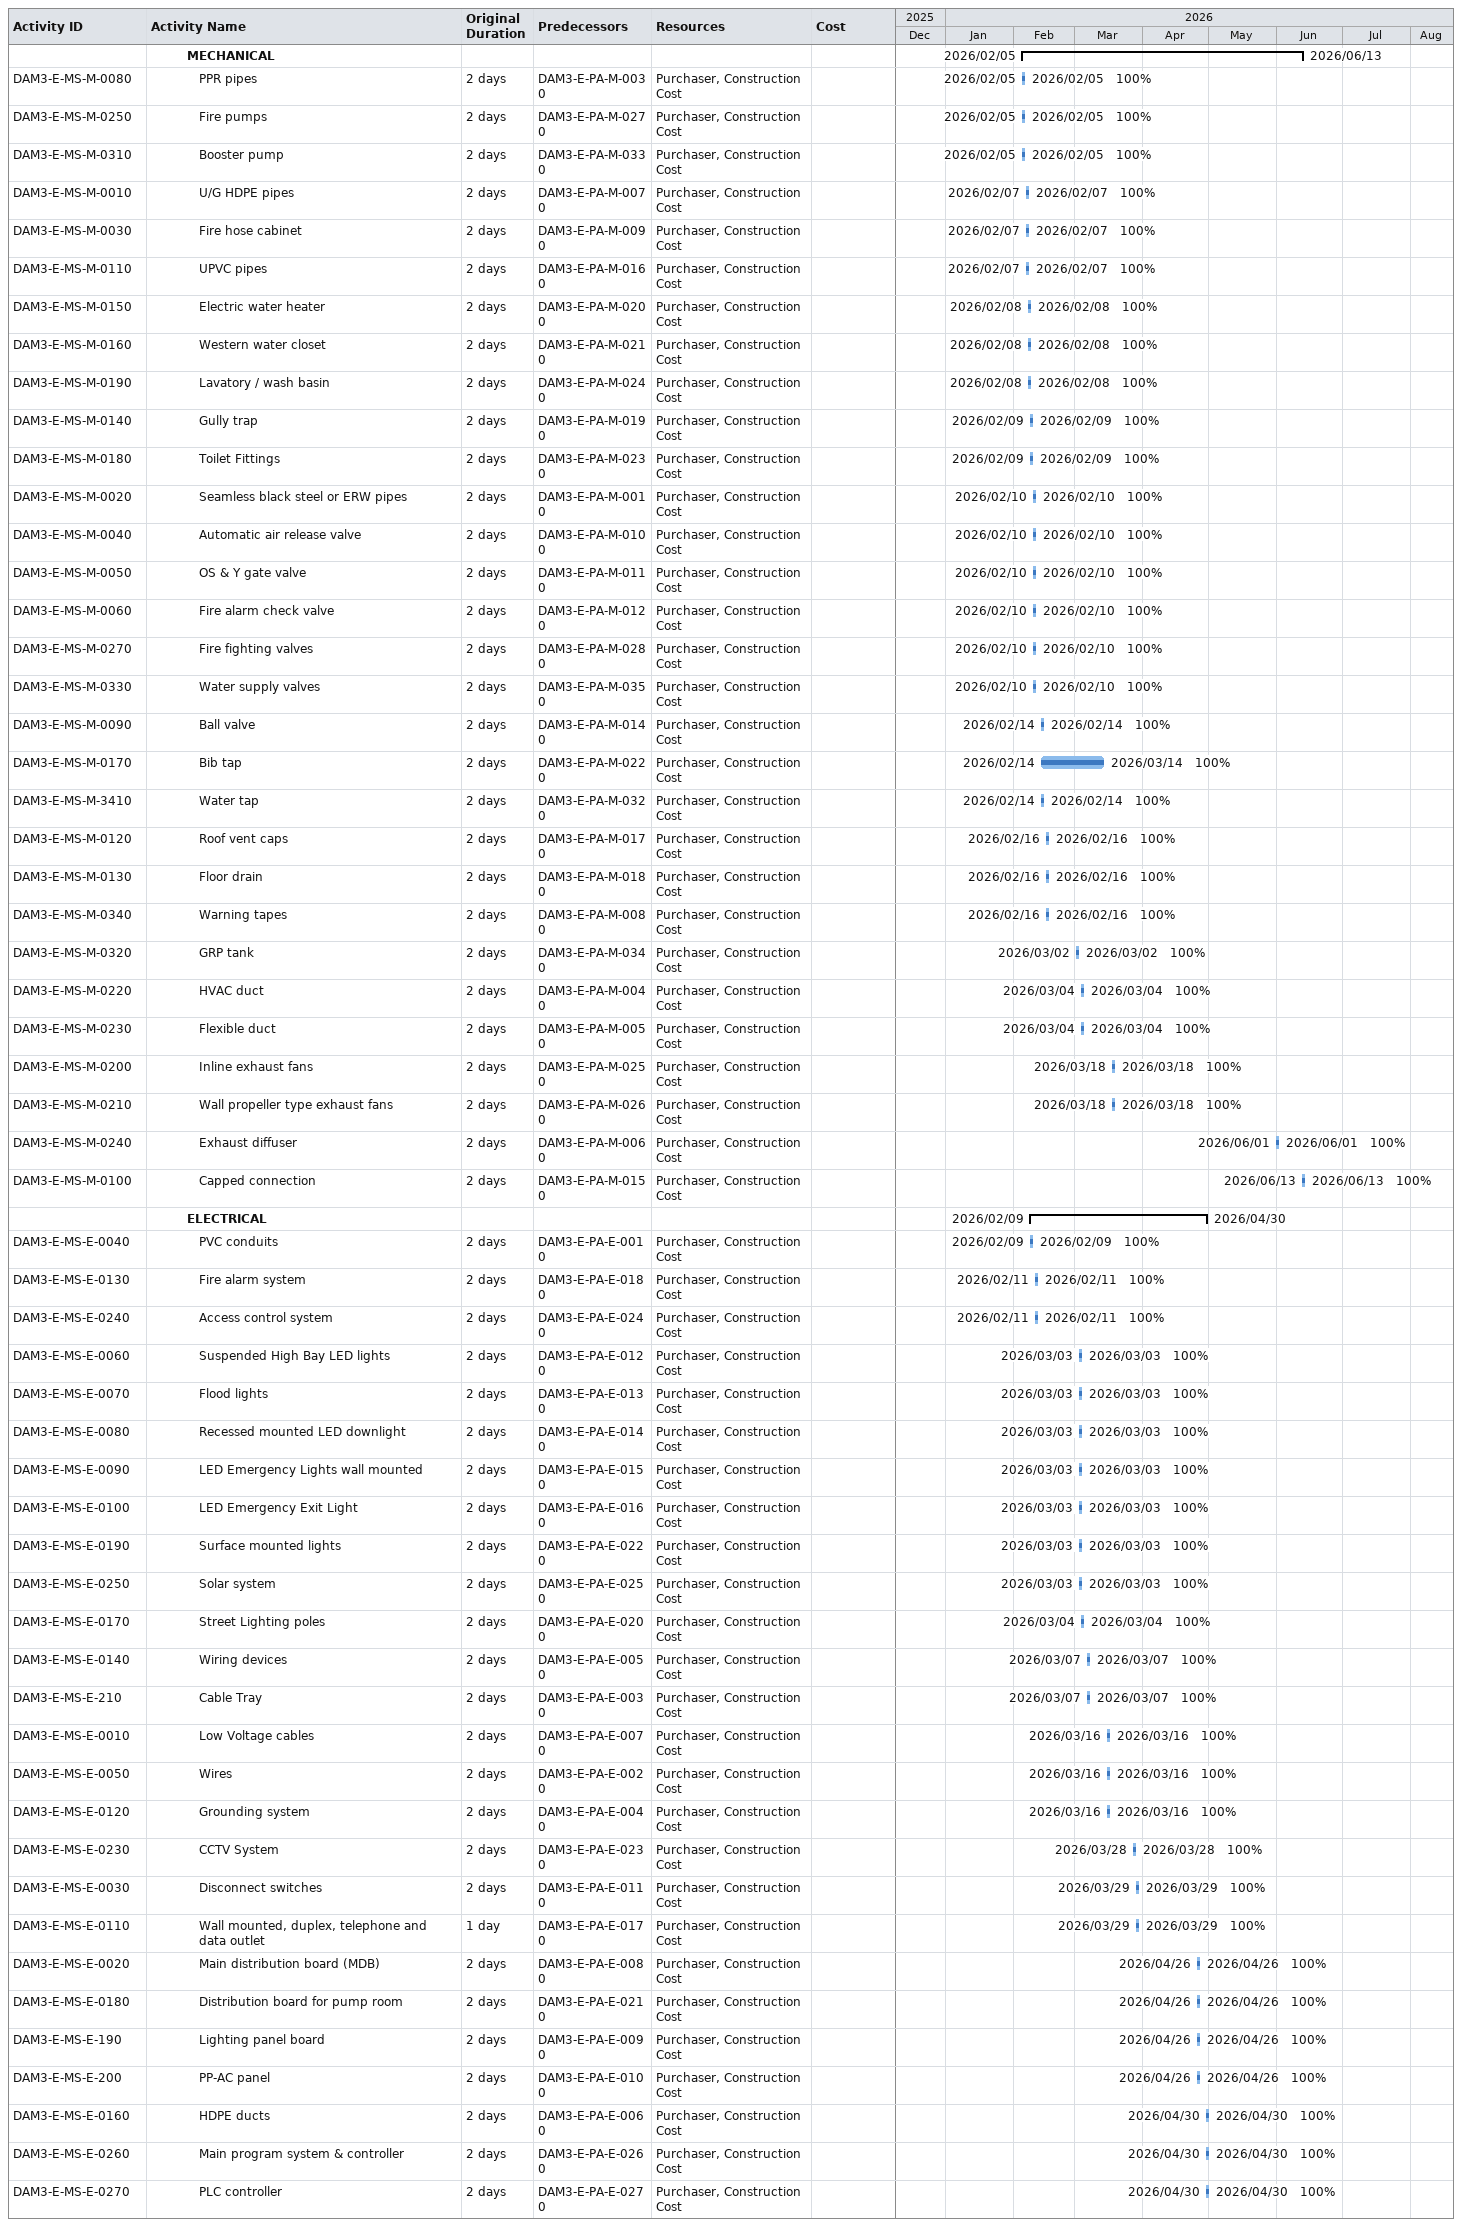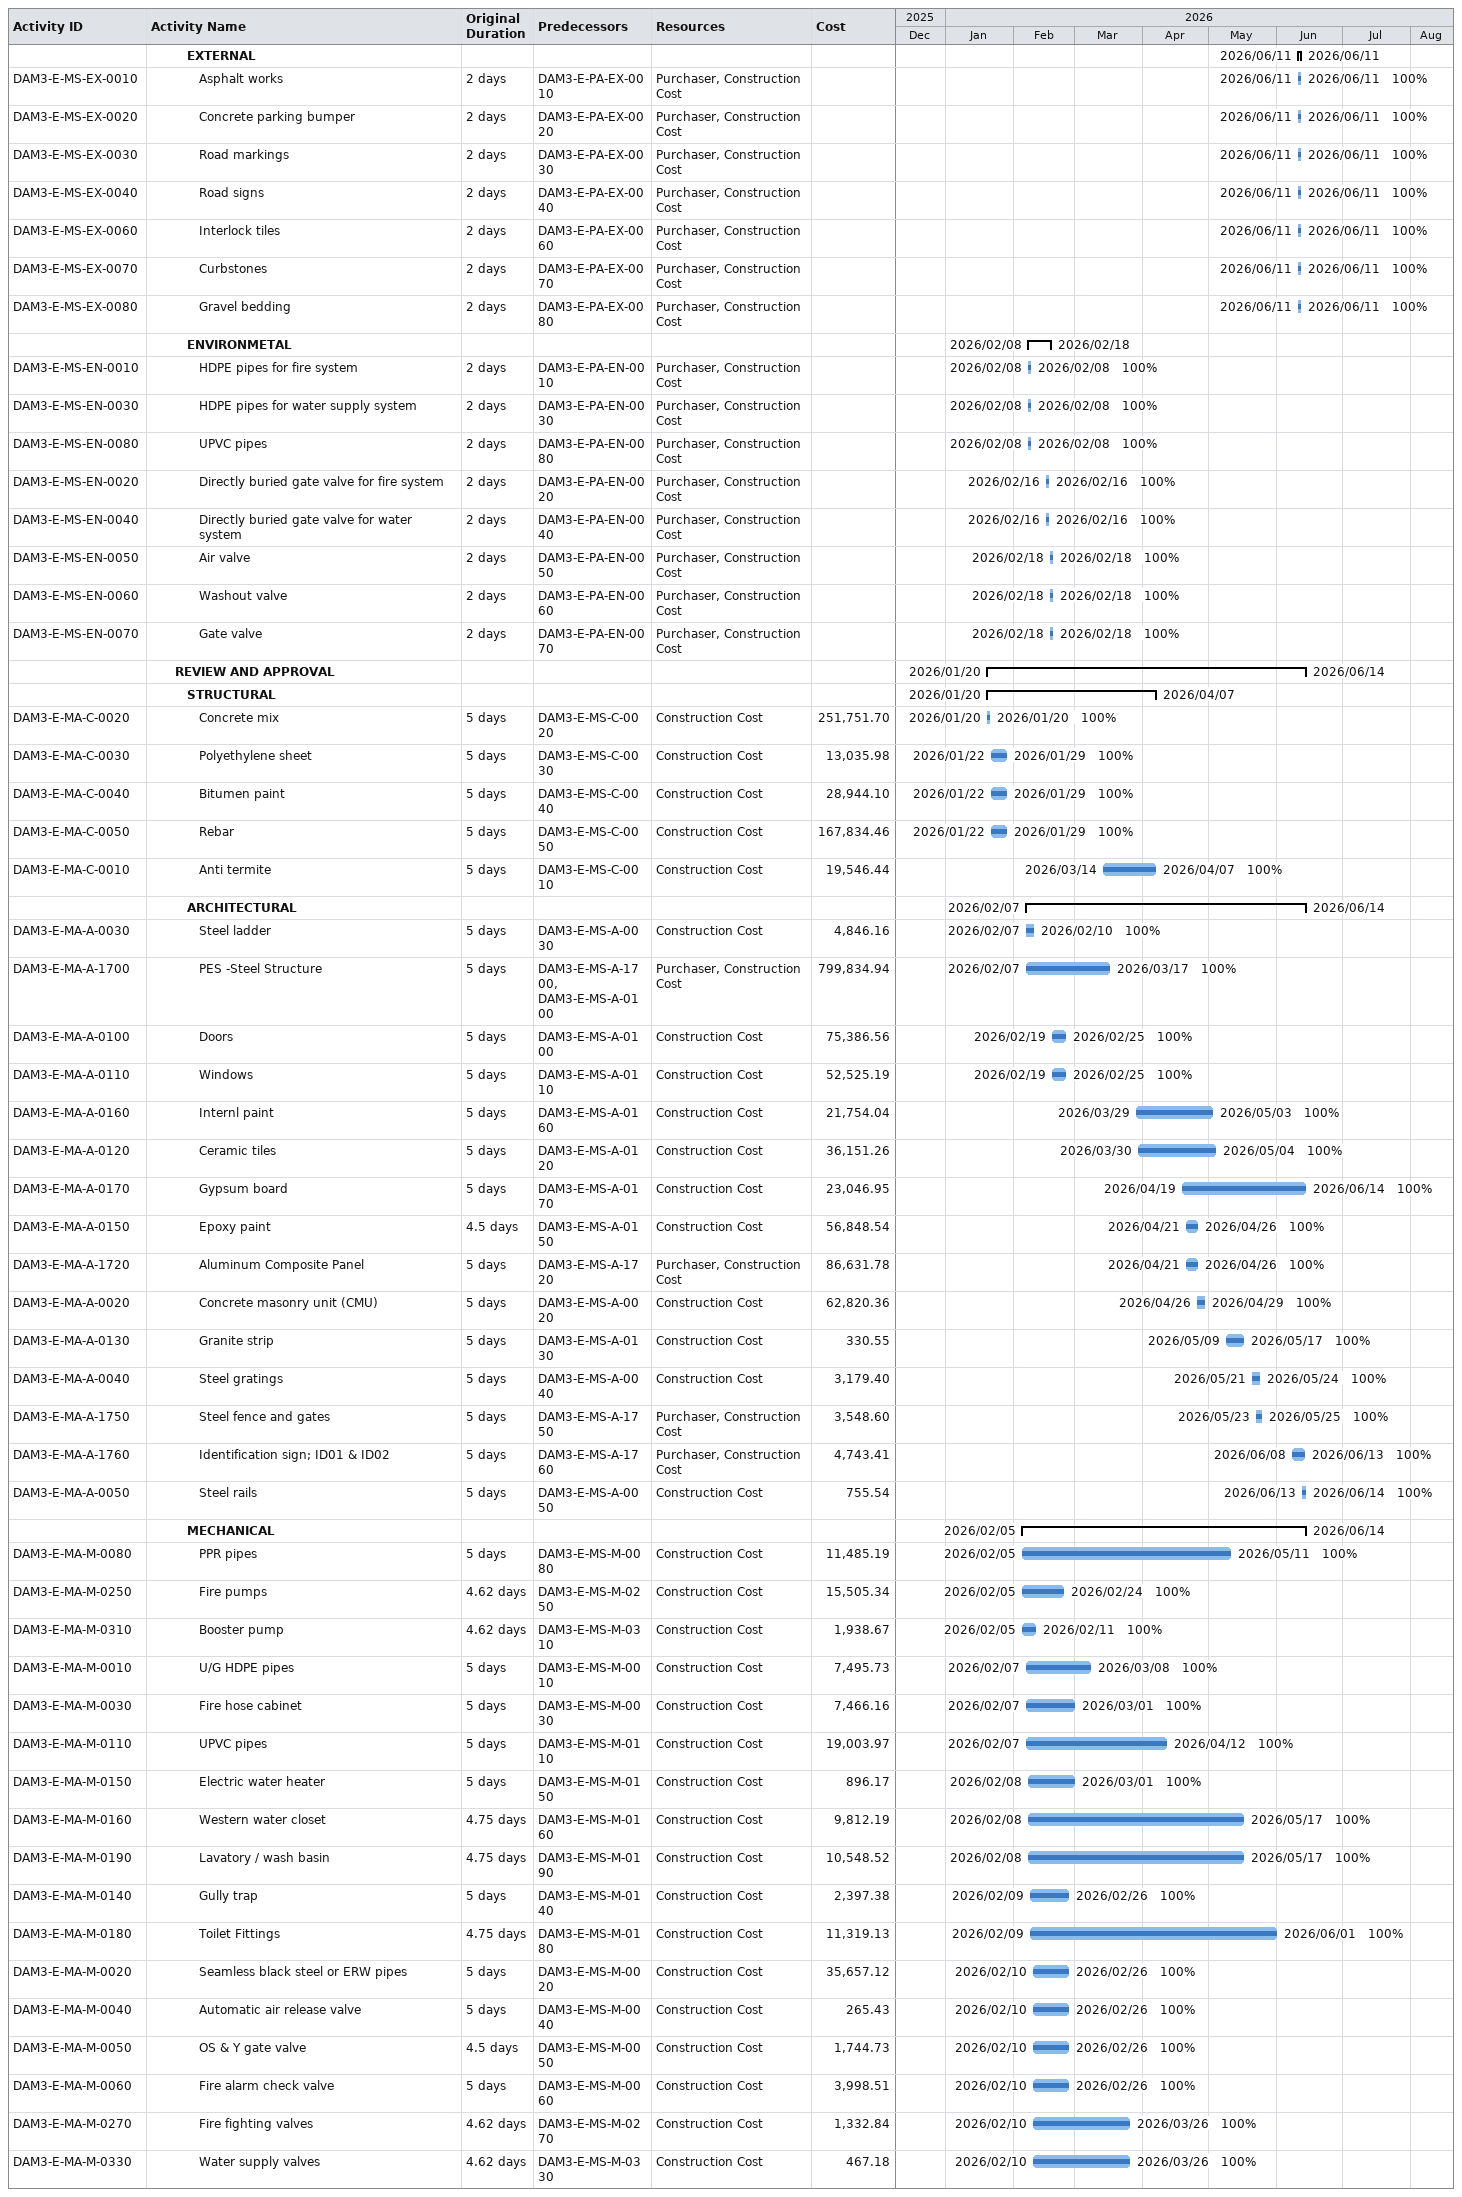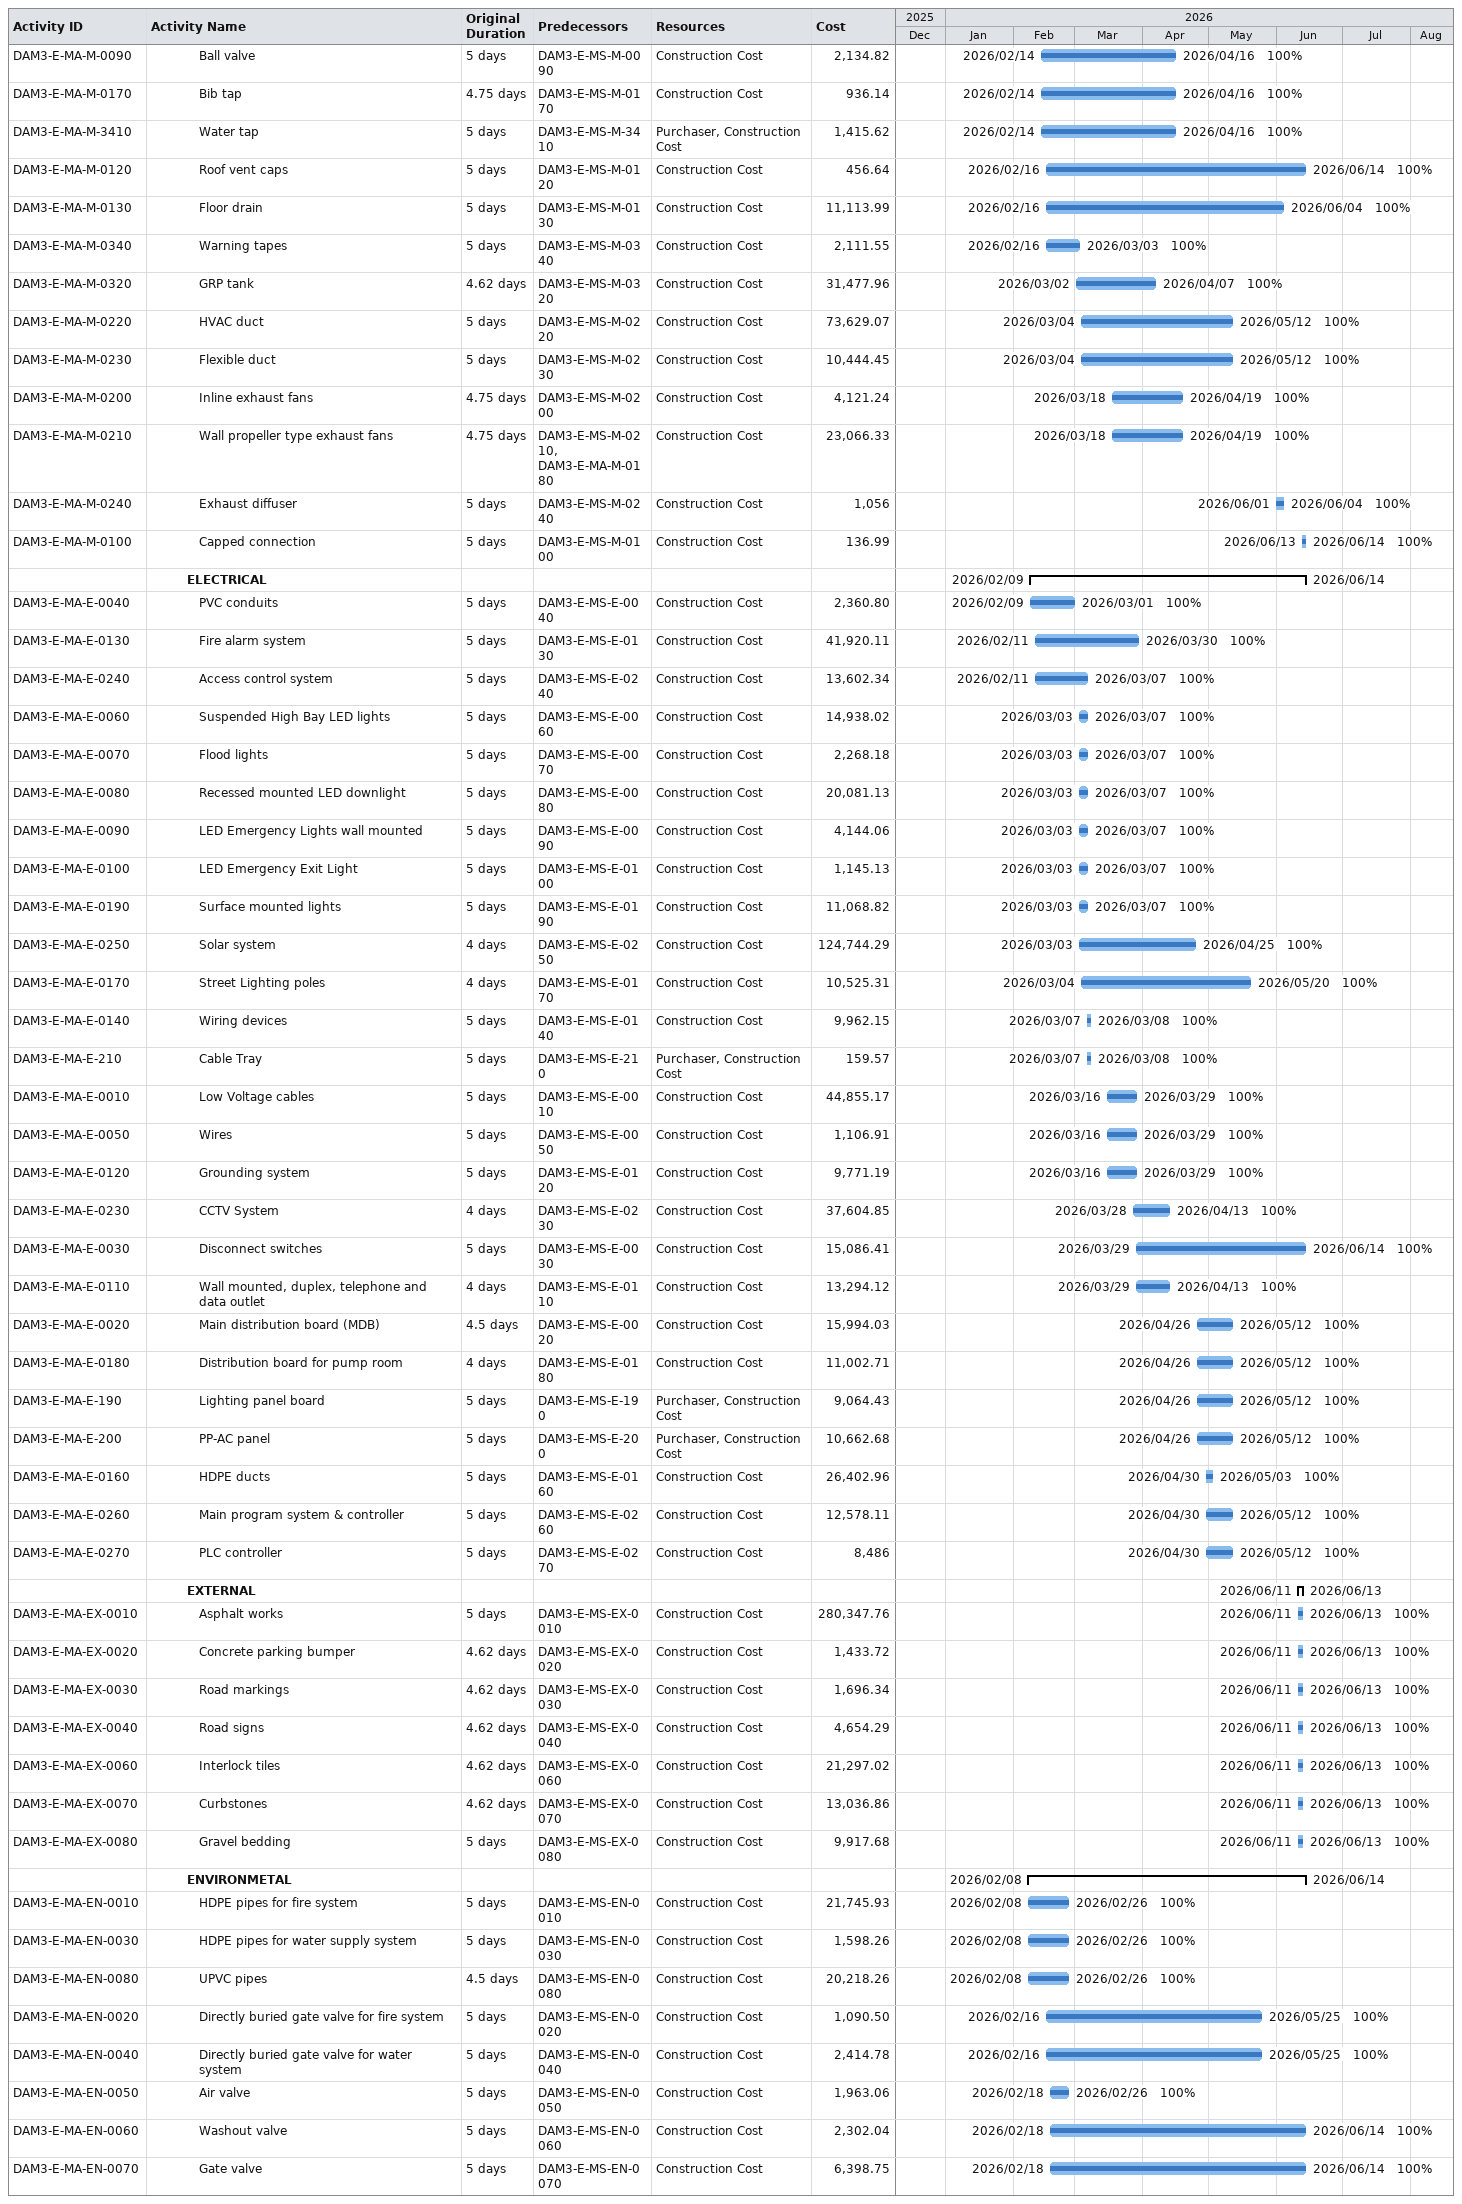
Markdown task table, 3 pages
| ID | Level | Task | Original duration | Start | Finish | Predecessors | Resources | % complete | Cost |
|---|---|---|---|---|---|---|---|---|---|
|  | 4 | **MECHANICAL** |  | 2026-02-05 | 2026-06-13 |  |  |  |  |
| DAM3-E-MS-M-0080 | 5 | PPR pipes | 2d | 2026-02-05 | 2026-02-05 | DAM3-E-PA-M-0030 | Purchaser, Construction Cost | 100 |  |
| DAM3-E-MS-M-0250 | 5 | Fire pumps | 2d | 2026-02-05 | 2026-02-05 | DAM3-E-PA-M-0270 | Purchaser, Construction Cost | 100 |  |
| DAM3-E-MS-M-0310 | 5 | Booster pump | 2d | 2026-02-05 | 2026-02-05 | DAM3-E-PA-M-0330 | Purchaser, Construction Cost | 100 |  |
| DAM3-E-MS-M-0010 | 5 | U/G HDPE pipes | 2d | 2026-02-07 | 2026-02-07 | DAM3-E-PA-M-0070 | Purchaser, Construction Cost | 100 |  |
| DAM3-E-MS-M-0030 | 5 | Fire hose cabinet | 2d | 2026-02-07 | 2026-02-07 | DAM3-E-PA-M-0090 | Purchaser, Construction Cost | 100 |  |
| DAM3-E-MS-M-0110 | 5 | UPVC pipes | 2d | 2026-02-07 | 2026-02-07 | DAM3-E-PA-M-0160 | Purchaser, Construction Cost | 100 |  |
| DAM3-E-MS-M-0150 | 5 | Electric water heater | 2d | 2026-02-08 | 2026-02-08 | DAM3-E-PA-M-0200 | Purchaser, Construction Cost | 100 |  |
| DAM3-E-MS-M-0160 | 5 | Western water closet | 2d | 2026-02-08 | 2026-02-08 | DAM3-E-PA-M-0210 | Purchaser, Construction Cost | 100 |  |
| DAM3-E-MS-M-0190 | 5 | Lavatory / wash basin | 2d | 2026-02-08 | 2026-02-08 | DAM3-E-PA-M-0240 | Purchaser, Construction Cost | 100 |  |
| DAM3-E-MS-M-0140 | 5 | Gully trap | 2d | 2026-02-09 | 2026-02-09 | DAM3-E-PA-M-0190 | Purchaser, Construction Cost | 100 |  |
| DAM3-E-MS-M-0180 | 5 | Toilet Fittings | 2d | 2026-02-09 | 2026-02-09 | DAM3-E-PA-M-0230 | Purchaser, Construction Cost | 100 |  |
| DAM3-E-MS-M-0020 | 5 | Seamless black steel or ERW pipes | 2d | 2026-02-10 | 2026-02-10 | DAM3-E-PA-M-0010 | Purchaser, Construction Cost | 100 |  |
| DAM3-E-MS-M-0040 | 5 | Automatic air release valve | 2d | 2026-02-10 | 2026-02-10 | DAM3-E-PA-M-0100 | Purchaser, Construction Cost | 100 |  |
| DAM3-E-MS-M-0050 | 5 | OS & Y gate valve | 2d | 2026-02-10 | 2026-02-10 | DAM3-E-PA-M-0110 | Purchaser, Construction Cost | 100 |  |
| DAM3-E-MS-M-0060 | 5 | Fire alarm check valve | 2d | 2026-02-10 | 2026-02-10 | DAM3-E-PA-M-0120 | Purchaser, Construction Cost | 100 |  |
| DAM3-E-MS-M-0270 | 5 | Fire fighting valves | 2d | 2026-02-10 | 2026-02-10 | DAM3-E-PA-M-0280 | Purchaser, Construction Cost | 100 |  |
| DAM3-E-MS-M-0330 | 5 | Water supply valves | 2d | 2026-02-10 | 2026-02-10 | DAM3-E-PA-M-0350 | Purchaser, Construction Cost | 100 |  |
| DAM3-E-MS-M-0090 | 5 | Ball valve | 2d | 2026-02-14 | 2026-02-14 | DAM3-E-PA-M-0140 | Purchaser, Construction Cost | 100 |  |
| DAM3-E-MS-M-0170 | 5 | Bib tap | 2d | 2026-02-14 | 2026-03-14 | DAM3-E-PA-M-0220 | Purchaser, Construction Cost | 100 |  |
| DAM3-E-MS-M-3410 | 5 | Water tap | 2d | 2026-02-14 | 2026-02-14 | DAM3-E-PA-M-0320 | Purchaser, Construction Cost | 100 |  |
| DAM3-E-MS-M-0120 | 5 | Roof vent caps | 2d | 2026-02-16 | 2026-02-16 | DAM3-E-PA-M-0170 | Purchaser, Construction Cost | 100 |  |
| DAM3-E-MS-M-0130 | 5 | Floor drain | 2d | 2026-02-16 | 2026-02-16 | DAM3-E-PA-M-0180 | Purchaser, Construction Cost | 100 |  |
| DAM3-E-MS-M-0340 | 5 | Warning tapes | 2d | 2026-02-16 | 2026-02-16 | DAM3-E-PA-M-0080 | Purchaser, Construction Cost | 100 |  |
| DAM3-E-MS-M-0320 | 5 | GRP tank | 2d | 2026-03-02 | 2026-03-02 | DAM3-E-PA-M-0340 | Purchaser, Construction Cost | 100 |  |
| DAM3-E-MS-M-0220 | 5 | HVAC duct | 2d | 2026-03-04 | 2026-03-04 | DAM3-E-PA-M-0040 | Purchaser, Construction Cost | 100 |  |
| DAM3-E-MS-M-0230 | 5 | Flexible duct | 2d | 2026-03-04 | 2026-03-04 | DAM3-E-PA-M-0050 | Purchaser, Construction Cost | 100 |  |
| DAM3-E-MS-M-0200 | 5 | Inline exhaust fans | 2d | 2026-03-18 | 2026-03-18 | DAM3-E-PA-M-0250 | Purchaser, Construction Cost | 100 |  |
| DAM3-E-MS-M-0210 | 5 | Wall propeller type exhaust fans | 2d | 2026-03-18 | 2026-03-18 | DAM3-E-PA-M-0260 | Purchaser, Construction Cost | 100 |  |
| DAM3-E-MS-M-0240 | 5 | Exhaust diffuser | 2d | 2026-06-01 | 2026-06-01 | DAM3-E-PA-M-0060 | Purchaser, Construction Cost | 100 |  |
| DAM3-E-MS-M-0100 | 5 | Capped connection | 2d | 2026-06-13 | 2026-06-13 | DAM3-E-PA-M-0150 | Purchaser, Construction Cost | 100 |  |
|  | 4 | **ELECTRICAL** |  | 2026-02-09 | 2026-04-30 |  |  |  |  |
| DAM3-E-MS-E-0040 | 5 | PVC conduits | 2d | 2026-02-09 | 2026-02-09 | DAM3-E-PA-E-0010 | Purchaser, Construction Cost | 100 |  |
| DAM3-E-MS-E-0130 | 5 | Fire alarm system | 2d | 2026-02-11 | 2026-02-11 | DAM3-E-PA-E-0180 | Purchaser, Construction Cost | 100 |  |
| DAM3-E-MS-E-0240 | 5 | Access control system | 2d | 2026-02-11 | 2026-02-11 | DAM3-E-PA-E-0240 | Purchaser, Construction Cost | 100 |  |
| DAM3-E-MS-E-0060 | 5 | Suspended High Bay LED lights | 2d | 2026-03-03 | 2026-03-03 | DAM3-E-PA-E-0120 | Purchaser, Construction Cost | 100 |  |
| DAM3-E-MS-E-0070 | 5 | Flood lights | 2d | 2026-03-03 | 2026-03-03 | DAM3-E-PA-E-0130 | Purchaser, Construction Cost | 100 |  |
| DAM3-E-MS-E-0080 | 5 | Recessed mounted LED downlight | 2d | 2026-03-03 | 2026-03-03 | DAM3-E-PA-E-0140 | Purchaser, Construction Cost | 100 |  |
| DAM3-E-MS-E-0090 | 5 | LED Emergency Lights wall mounted | 2d | 2026-03-03 | 2026-03-03 | DAM3-E-PA-E-0150 | Purchaser, Construction Cost | 100 |  |
| DAM3-E-MS-E-0100 | 5 | LED Emergency Exit Light | 2d | 2026-03-03 | 2026-03-03 | DAM3-E-PA-E-0160 | Purchaser, Construction Cost | 100 |  |
| DAM3-E-MS-E-0190 | 5 | Surface mounted lights | 2d | 2026-03-03 | 2026-03-03 | DAM3-E-PA-E-0220 | Purchaser, Construction Cost | 100 |  |
| DAM3-E-MS-E-0250 | 5 | Solar system | 2d | 2026-03-03 | 2026-03-03 | DAM3-E-PA-E-0250 | Purchaser, Construction Cost | 100 |  |
| DAM3-E-MS-E-0170 | 5 | Street Lighting poles | 2d | 2026-03-04 | 2026-03-04 | DAM3-E-PA-E-0200 | Purchaser, Construction Cost | 100 |  |
| DAM3-E-MS-E-0140 | 5 | Wiring devices | 2d | 2026-03-07 | 2026-03-07 | DAM3-E-PA-E-0050 | Purchaser, Construction Cost | 100 |  |
| DAM3-E-MS-E-210 | 5 | Cable Tray | 2d | 2026-03-07 | 2026-03-07 | DAM3-E-PA-E-0030 | Purchaser, Construction Cost | 100 |  |
| DAM3-E-MS-E-0010 | 5 | Low Voltage cables | 2d | 2026-03-16 | 2026-03-16 | DAM3-E-PA-E-0070 | Purchaser, Construction Cost | 100 |  |
| DAM3-E-MS-E-0050 | 5 | Wires | 2d | 2026-03-16 | 2026-03-16 | DAM3-E-PA-E-0020 | Purchaser, Construction Cost | 100 |  |
| DAM3-E-MS-E-0120 | 5 | Grounding system | 2d | 2026-03-16 | 2026-03-16 | DAM3-E-PA-E-0040 | Purchaser, Construction Cost | 100 |  |
| DAM3-E-MS-E-0230 | 5 | CCTV System | 2d | 2026-03-28 | 2026-03-28 | DAM3-E-PA-E-0230 | Purchaser, Construction Cost | 100 |  |
| DAM3-E-MS-E-0030 | 5 | Disconnect switches | 2d | 2026-03-29 | 2026-03-29 | DAM3-E-PA-E-0110 | Purchaser, Construction Cost | 100 |  |
| DAM3-E-MS-E-0110 | 5 | Wall mounted, duplex, telephone and data outlet | 1d | 2026-03-29 | 2026-03-29 | DAM3-E-PA-E-0170 | Purchaser, Construction Cost | 100 |  |
| DAM3-E-MS-E-0020 | 5 | Main distribution board (MDB) | 2d | 2026-04-26 | 2026-04-26 | DAM3-E-PA-E-0080 | Purchaser, Construction Cost | 100 |  |
| DAM3-E-MS-E-0180 | 5 | Distribution board for pump room | 2d | 2026-04-26 | 2026-04-26 | DAM3-E-PA-E-0210 | Purchaser, Construction Cost | 100 |  |
| DAM3-E-MS-E-190 | 5 | Lighting panel board | 2d | 2026-04-26 | 2026-04-26 | DAM3-E-PA-E-0090 | Purchaser, Construction Cost | 100 |  |
| DAM3-E-MS-E-200 | 5 | PP-AC panel | 2d | 2026-04-26 | 2026-04-26 | DAM3-E-PA-E-0100 | Purchaser, Construction Cost | 100 |  |
| DAM3-E-MS-E-0160 | 5 | HDPE ducts | 2d | 2026-04-30 | 2026-04-30 | DAM3-E-PA-E-0060 | Purchaser, Construction Cost | 100 |  |
| DAM3-E-MS-E-0260 | 5 | Main program system & controller | 2d | 2026-04-30 | 2026-04-30 | DAM3-E-PA-E-0260 | Purchaser, Construction Cost | 100 |  |
| DAM3-E-MS-E-0270 | 5 | PLC controller | 2d | 2026-04-30 | 2026-04-30 | DAM3-E-PA-E-0270 | Purchaser, Construction Cost | 100 |  |
|  | 4 | **EXTERNAL** |  | 2026-06-11 | 2026-06-11 |  |  |  |  |
| DAM3-E-MS-EX-0010 | 5 | Asphalt works | 2d | 2026-06-11 | 2026-06-11 | DAM3-E-PA-EX-0010 | Purchaser, Construction Cost | 100 |  |
| DAM3-E-MS-EX-0020 | 5 | Concrete parking bumper | 2d | 2026-06-11 | 2026-06-11 | DAM3-E-PA-EX-0020 | Purchaser, Construction Cost | 100 |  |
| DAM3-E-MS-EX-0030 | 5 | Road markings | 2d | 2026-06-11 | 2026-06-11 | DAM3-E-PA-EX-0030 | Purchaser, Construction Cost | 100 |  |
| DAM3-E-MS-EX-0040 | 5 | Road signs | 2d | 2026-06-11 | 2026-06-11 | DAM3-E-PA-EX-0040 | Purchaser, Construction Cost | 100 |  |
| DAM3-E-MS-EX-0060 | 5 | Interlock tiles | 2d | 2026-06-11 | 2026-06-11 | DAM3-E-PA-EX-0060 | Purchaser, Construction Cost | 100 |  |
| DAM3-E-MS-EX-0070 | 5 | Curbstones | 2d | 2026-06-11 | 2026-06-11 | DAM3-E-PA-EX-0070 | Purchaser, Construction Cost | 100 |  |
| DAM3-E-MS-EX-0080 | 5 | Gravel bedding | 2d | 2026-06-11 | 2026-06-11 | DAM3-E-PA-EX-0080 | Purchaser, Construction Cost | 100 |  |
|  | 4 | **ENVIRONMETAL** |  | 2026-02-08 | 2026-02-18 |  |  |  |  |
| DAM3-E-MS-EN-0010 | 5 | HDPE pipes for fire system | 2d | 2026-02-08 | 2026-02-08 | DAM3-E-PA-EN-0010 | Purchaser, Construction Cost | 100 |  |
| DAM3-E-MS-EN-0030 | 5 | HDPE pipes for water supply system | 2d | 2026-02-08 | 2026-02-08 | DAM3-E-PA-EN-0030 | Purchaser, Construction Cost | 100 |  |
| DAM3-E-MS-EN-0080 | 5 | UPVC pipes | 2d | 2026-02-08 | 2026-02-08 | DAM3-E-PA-EN-0080 | Purchaser, Construction Cost | 100 |  |
| DAM3-E-MS-EN-0020 | 5 | Directly buried gate valve for fire system | 2d | 2026-02-16 | 2026-02-16 | DAM3-E-PA-EN-0020 | Purchaser, Construction Cost | 100 |  |
| DAM3-E-MS-EN-0040 | 5 | Directly buried gate valve for water system | 2d | 2026-02-16 | 2026-02-16 | DAM3-E-PA-EN-0040 | Purchaser, Construction Cost | 100 |  |
| DAM3-E-MS-EN-0050 | 5 | Air valve | 2d | 2026-02-18 | 2026-02-18 | DAM3-E-PA-EN-0050 | Purchaser, Construction Cost | 100 |  |
| DAM3-E-MS-EN-0060 | 5 | Washout valve | 2d | 2026-02-18 | 2026-02-18 | DAM3-E-PA-EN-0060 | Purchaser, Construction Cost | 100 |  |
| DAM3-E-MS-EN-0070 | 5 | Gate valve | 2d | 2026-02-18 | 2026-02-18 | DAM3-E-PA-EN-0070 | Purchaser, Construction Cost | 100 |  |
|  | 3 | **REVIEW AND APPROVAL** |  | 2026-01-20 | 2026-06-14 |  |  |  |  |
|  | 4 | **STRUCTURAL** |  | 2026-01-20 | 2026-04-07 |  |  |  |  |
| DAM3-E-MA-C-0020 | 5 | Concrete mix | 5d | 2026-01-20 | 2026-01-20 | DAM3-E-MS-C-0020 | Construction Cost | 100 | 251751.70 |
| DAM3-E-MA-C-0030 | 5 | Polyethylene sheet | 5d | 2026-01-22 | 2026-01-29 | DAM3-E-MS-C-0030 | Construction Cost | 100 | 13035.98 |
| DAM3-E-MA-C-0040 | 5 | Bitumen paint | 5d | 2026-01-22 | 2026-01-29 | DAM3-E-MS-C-0040 | Construction Cost | 100 | 28944.10 |
| DAM3-E-MA-C-0050 | 5 | Rebar | 5d | 2026-01-22 | 2026-01-29 | DAM3-E-MS-C-0050 | Construction Cost | 100 | 167834.46 |
| DAM3-E-MA-C-0010 | 5 | Anti termite | 5d | 2026-03-14 | 2026-04-07 | DAM3-E-MS-C-0010 | Construction Cost | 100 | 19546.44 |
|  | 4 | **ARCHITECTURAL** |  | 2026-02-07 | 2026-06-14 |  |  |  |  |
| DAM3-E-MA-A-0030 | 5 | Steel ladder | 5d | 2026-02-07 | 2026-02-10 | DAM3-E-MS-A-0030 | Construction Cost | 100 | 4846.16 |
| DAM3-E-MA-A-1700 | 5 | PES -Steel Structure | 5d | 2026-02-07 | 2026-03-17 | DAM3-E-MS-A-1700, DAM3-E-MS-A-0100 | Purchaser, Construction Cost | 100 | 799834.94 |
| DAM3-E-MA-A-0100 | 5 | Doors | 5d | 2026-02-19 | 2026-02-25 | DAM3-E-MS-A-0100 | Construction Cost | 100 | 75386.56 |
| DAM3-E-MA-A-0110 | 5 | Windows | 5d | 2026-02-19 | 2026-02-25 | DAM3-E-MS-A-0110 | Construction Cost | 100 | 52525.19 |
| DAM3-E-MA-A-0160 | 5 | Internl paint | 5d | 2026-03-29 | 2026-05-03 | DAM3-E-MS-A-0160 | Construction Cost | 100 | 21754.04 |
| DAM3-E-MA-A-0120 | 5 | Ceramic tiles | 5d | 2026-03-30 | 2026-05-04 | DAM3-E-MS-A-0120 | Construction Cost | 100 | 36151.26 |
| DAM3-E-MA-A-0170 | 5 | Gypsum board | 5d | 2026-04-19 | 2026-06-14 | DAM3-E-MS-A-0170 | Construction Cost | 100 | 23046.95 |
| DAM3-E-MA-A-0150 | 5 | Epoxy paint | 4.5d | 2026-04-21 | 2026-04-26 | DAM3-E-MS-A-0150 | Construction Cost | 100 | 56848.54 |
| DAM3-E-MA-A-1720 | 5 | Aluminum Composite Panel | 5d | 2026-04-21 | 2026-04-26 | DAM3-E-MS-A-1720 | Purchaser, Construction Cost | 100 | 86631.78 |
| DAM3-E-MA-A-0020 | 5 | Concrete masonry unit (CMU) | 5d | 2026-04-26 | 2026-04-29 | DAM3-E-MS-A-0020 | Construction Cost | 100 | 62820.36 |
| DAM3-E-MA-A-0130 | 5 | Granite strip | 5d | 2026-05-09 | 2026-05-17 | DAM3-E-MS-A-0130 | Construction Cost | 100 | 330.55 |
| DAM3-E-MA-A-0040 | 5 | Steel gratings | 5d | 2026-05-21 | 2026-05-24 | DAM3-E-MS-A-0040 | Construction Cost | 100 | 3179.40 |
| DAM3-E-MA-A-1750 | 5 | Steel fence and gates | 5d | 2026-05-23 | 2026-05-25 | DAM3-E-MS-A-1750 | Purchaser, Construction Cost | 100 | 3548.60 |
| DAM3-E-MA-A-1760 | 5 | Identification sign; ID01 & ID02 | 5d | 2026-06-08 | 2026-06-13 | DAM3-E-MS-A-1760 | Purchaser, Construction Cost | 100 | 4743.41 |
| DAM3-E-MA-A-0050 | 5 | Steel rails | 5d | 2026-06-13 | 2026-06-14 | DAM3-E-MS-A-0050 | Construction Cost | 100 | 755.54 |
|  | 4 | **MECHANICAL** |  | 2026-02-05 | 2026-06-14 |  |  |  |  |
| DAM3-E-MA-M-0080 | 5 | PPR pipes | 5d | 2026-02-05 | 2026-05-11 | DAM3-E-MS-M-0080 | Construction Cost | 100 | 11485.19 |
| DAM3-E-MA-M-0250 | 5 | Fire pumps | 4.62d | 2026-02-05 | 2026-02-24 | DAM3-E-MS-M-0250 | Construction Cost | 100 | 15505.34 |
| DAM3-E-MA-M-0310 | 5 | Booster pump | 4.62d | 2026-02-05 | 2026-02-11 | DAM3-E-MS-M-0310 | Construction Cost | 100 | 1938.67 |
| DAM3-E-MA-M-0010 | 5 | U/G HDPE pipes | 5d | 2026-02-07 | 2026-03-08 | DAM3-E-MS-M-0010 | Construction Cost | 100 | 7495.73 |
| DAM3-E-MA-M-0030 | 5 | Fire hose cabinet | 5d | 2026-02-07 | 2026-03-01 | DAM3-E-MS-M-0030 | Construction Cost | 100 | 7466.16 |
| DAM3-E-MA-M-0110 | 5 | UPVC pipes | 5d | 2026-02-07 | 2026-04-12 | DAM3-E-MS-M-0110 | Construction Cost | 100 | 19003.97 |
| DAM3-E-MA-M-0150 | 5 | Electric water heater | 5d | 2026-02-08 | 2026-03-01 | DAM3-E-MS-M-0150 | Construction Cost | 100 | 896.17 |
| DAM3-E-MA-M-0160 | 5 | Western water closet | 4.75d | 2026-02-08 | 2026-05-17 | DAM3-E-MS-M-0160 | Construction Cost | 100 | 9812.19 |
| DAM3-E-MA-M-0190 | 5 | Lavatory / wash basin | 4.75d | 2026-02-08 | 2026-05-17 | DAM3-E-MS-M-0190 | Construction Cost | 100 | 10548.52 |
| DAM3-E-MA-M-0140 | 5 | Gully trap | 5d | 2026-02-09 | 2026-02-26 | DAM3-E-MS-M-0140 | Construction Cost | 100 | 2397.38 |
| DAM3-E-MA-M-0180 | 5 | Toilet Fittings | 4.75d | 2026-02-09 | 2026-06-01 | DAM3-E-MS-M-0180 | Construction Cost | 100 | 11319.13 |
| DAM3-E-MA-M-0020 | 5 | Seamless black steel or ERW pipes | 5d | 2026-02-10 | 2026-02-26 | DAM3-E-MS-M-0020 | Construction Cost | 100 | 35657.12 |
| DAM3-E-MA-M-0040 | 5 | Automatic air release valve | 5d | 2026-02-10 | 2026-02-26 | DAM3-E-MS-M-0040 | Construction Cost | 100 | 265.43 |
| DAM3-E-MA-M-0050 | 5 | OS & Y gate valve | 4.5d | 2026-02-10 | 2026-02-26 | DAM3-E-MS-M-0050 | Construction Cost | 100 | 1744.73 |
| DAM3-E-MA-M-0060 | 5 | Fire alarm check valve | 5d | 2026-02-10 | 2026-02-26 | DAM3-E-MS-M-0060 | Construction Cost | 100 | 3998.51 |
| DAM3-E-MA-M-0270 | 5 | Fire fighting valves | 4.62d | 2026-02-10 | 2026-03-26 | DAM3-E-MS-M-0270 | Construction Cost | 100 | 1332.84 |
| DAM3-E-MA-M-0330 | 5 | Water supply valves | 4.62d | 2026-02-10 | 2026-03-26 | DAM3-E-MS-M-0330 | Construction Cost | 100 | 467.18 |
| DAM3-E-MA-M-0090 | 5 | Ball valve | 5d | 2026-02-14 | 2026-04-16 | DAM3-E-MS-M-0090 | Construction Cost | 100 | 2134.82 |
| DAM3-E-MA-M-0170 | 5 | Bib tap | 4.75d | 2026-02-14 | 2026-04-16 | DAM3-E-MS-M-0170 | Construction Cost | 100 | 936.14 |
| DAM3-E-MA-M-3410 | 5 | Water tap | 5d | 2026-02-14 | 2026-04-16 | DAM3-E-MS-M-3410 | Purchaser, Construction Cost | 100 | 1415.62 |
| DAM3-E-MA-M-0120 | 5 | Roof vent caps | 5d | 2026-02-16 | 2026-06-14 | DAM3-E-MS-M-0120 | Construction Cost | 100 | 456.64 |
| DAM3-E-MA-M-0130 | 5 | Floor drain | 5d | 2026-02-16 | 2026-06-04 | DAM3-E-MS-M-0130 | Construction Cost | 100 | 11113.99 |
| DAM3-E-MA-M-0340 | 5 | Warning tapes | 5d | 2026-02-16 | 2026-03-03 | DAM3-E-MS-M-0340 | Construction Cost | 100 | 2111.55 |
| DAM3-E-MA-M-0320 | 5 | GRP tank | 4.62d | 2026-03-02 | 2026-04-07 | DAM3-E-MS-M-0320 | Construction Cost | 100 | 31477.96 |
| DAM3-E-MA-M-0220 | 5 | HVAC duct | 5d | 2026-03-04 | 2026-05-12 | DAM3-E-MS-M-0220 | Construction Cost | 100 | 73629.07 |
| DAM3-E-MA-M-0230 | 5 | Flexible duct | 5d | 2026-03-04 | 2026-05-12 | DAM3-E-MS-M-0230 | Construction Cost | 100 | 10444.45 |
| DAM3-E-MA-M-0200 | 5 | Inline exhaust fans | 4.75d | 2026-03-18 | 2026-04-19 | DAM3-E-MS-M-0200 | Construction Cost | 100 | 4121.24 |
| DAM3-E-MA-M-0210 | 5 | Wall propeller type exhaust fans | 4.75d | 2026-03-18 | 2026-04-19 | DAM3-E-MS-M-0210, DAM3-E-MA-M-0180 | Construction Cost | 100 | 23066.33 |
| DAM3-E-MA-M-0240 | 5 | Exhaust diffuser | 5d | 2026-06-01 | 2026-06-04 | DAM3-E-MS-M-0240 | Construction Cost | 100 | 1056 |
| DAM3-E-MA-M-0100 | 5 | Capped connection | 5d | 2026-06-13 | 2026-06-14 | DAM3-E-MS-M-0100 | Construction Cost | 100 | 136.99 |
|  | 4 | **ELECTRICAL** |  | 2026-02-09 | 2026-06-14 |  |  |  |  |
| DAM3-E-MA-E-0040 | 5 | PVC conduits | 5d | 2026-02-09 | 2026-03-01 | DAM3-E-MS-E-0040 | Construction Cost | 100 | 2360.80 |
| DAM3-E-MA-E-0130 | 5 | Fire alarm system | 5d | 2026-02-11 | 2026-03-30 | DAM3-E-MS-E-0130 | Construction Cost | 100 | 41920.11 |
| DAM3-E-MA-E-0240 | 5 | Access control system | 5d | 2026-02-11 | 2026-03-07 | DAM3-E-MS-E-0240 | Construction Cost | 100 | 13602.34 |
| DAM3-E-MA-E-0060 | 5 | Suspended High Bay LED lights | 5d | 2026-03-03 | 2026-03-07 | DAM3-E-MS-E-0060 | Construction Cost | 100 | 14938.02 |
| DAM3-E-MA-E-0070 | 5 | Flood lights | 5d | 2026-03-03 | 2026-03-07 | DAM3-E-MS-E-0070 | Construction Cost | 100 | 2268.18 |
| DAM3-E-MA-E-0080 | 5 | Recessed mounted LED downlight | 5d | 2026-03-03 | 2026-03-07 | DAM3-E-MS-E-0080 | Construction Cost | 100 | 20081.13 |
| DAM3-E-MA-E-0090 | 5 | LED Emergency Lights wall mounted | 5d | 2026-03-03 | 2026-03-07 | DAM3-E-MS-E-0090 | Construction Cost | 100 | 4144.06 |
| DAM3-E-MA-E-0100 | 5 | LED Emergency Exit Light | 5d | 2026-03-03 | 2026-03-07 | DAM3-E-MS-E-0100 | Construction Cost | 100 | 1145.13 |
| DAM3-E-MA-E-0190 | 5 | Surface mounted lights | 5d | 2026-03-03 | 2026-03-07 | DAM3-E-MS-E-0190 | Construction Cost | 100 | 11068.82 |
| DAM3-E-MA-E-0250 | 5 | Solar system | 4d | 2026-03-03 | 2026-04-25 | DAM3-E-MS-E-0250 | Construction Cost | 100 | 124744.29 |
| DAM3-E-MA-E-0170 | 5 | Street Lighting poles | 4d | 2026-03-04 | 2026-05-20 | DAM3-E-MS-E-0170 | Construction Cost | 100 | 10525.31 |
| DAM3-E-MA-E-0140 | 5 | Wiring devices | 5d | 2026-03-07 | 2026-03-08 | DAM3-E-MS-E-0140 | Construction Cost | 100 | 9962.15 |
| DAM3-E-MA-E-210 | 5 | Cable Tray | 5d | 2026-03-07 | 2026-03-08 | DAM3-E-MS-E-210 | Purchaser, Construction Cost | 100 | 159.57 |
| DAM3-E-MA-E-0010 | 5 | Low Voltage cables | 5d | 2026-03-16 | 2026-03-29 | DAM3-E-MS-E-0010 | Construction Cost | 100 | 44855.17 |
| DAM3-E-MA-E-0050 | 5 | Wires | 5d | 2026-03-16 | 2026-03-29 | DAM3-E-MS-E-0050 | Construction Cost | 100 | 1106.91 |
| DAM3-E-MA-E-0120 | 5 | Grounding system | 5d | 2026-03-16 | 2026-03-29 | DAM3-E-MS-E-0120 | Construction Cost | 100 | 9771.19 |
| DAM3-E-MA-E-0230 | 5 | CCTV System | 4d | 2026-03-28 | 2026-04-13 | DAM3-E-MS-E-0230 | Construction Cost | 100 | 37604.85 |
| DAM3-E-MA-E-0030 | 5 | Disconnect switches | 5d | 2026-03-29 | 2026-06-14 | DAM3-E-MS-E-0030 | Construction Cost | 100 | 15086.41 |
| DAM3-E-MA-E-0110 | 5 | Wall mounted, duplex, telephone and data outlet | 4d | 2026-03-29 | 2026-04-13 | DAM3-E-MS-E-0110 | Construction Cost | 100 | 13294.12 |
| DAM3-E-MA-E-0020 | 5 | Main distribution board (MDB) | 4.5d | 2026-04-26 | 2026-05-12 | DAM3-E-MS-E-0020 | Construction Cost | 100 | 15994.03 |
| DAM3-E-MA-E-0180 | 5 | Distribution board for pump room | 4d | 2026-04-26 | 2026-05-12 | DAM3-E-MS-E-0180 | Construction Cost | 100 | 11002.71 |
| DAM3-E-MA-E-190 | 5 | Lighting panel board | 5d | 2026-04-26 | 2026-05-12 | DAM3-E-MS-E-190 | Purchaser, Construction Cost | 100 | 9064.43 |
| DAM3-E-MA-E-200 | 5 | PP-AC panel | 5d | 2026-04-26 | 2026-05-12 | DAM3-E-MS-E-200 | Purchaser, Construction Cost | 100 | 10662.68 |
| DAM3-E-MA-E-0160 | 5 | HDPE ducts | 5d | 2026-04-30 | 2026-05-03 | DAM3-E-MS-E-0160 | Construction Cost | 100 | 26402.96 |
| DAM3-E-MA-E-0260 | 5 | Main program system & controller | 5d | 2026-04-30 | 2026-05-12 | DAM3-E-MS-E-0260 | Construction Cost | 100 | 12578.11 |
| DAM3-E-MA-E-0270 | 5 | PLC controller | 5d | 2026-04-30 | 2026-05-12 | DAM3-E-MS-E-0270 | Construction Cost | 100 | 8486 |
|  | 4 | **EXTERNAL** |  | 2026-06-11 | 2026-06-13 |  |  |  |  |
| DAM3-E-MA-EX-0010 | 5 | Asphalt works | 5d | 2026-06-11 | 2026-06-13 | DAM3-E-MS-EX-0010 | Construction Cost | 100 | 280347.76 |
| DAM3-E-MA-EX-0020 | 5 | Concrete parking bumper | 4.62d | 2026-06-11 | 2026-06-13 | DAM3-E-MS-EX-0020 | Construction Cost | 100 | 1433.72 |
| DAM3-E-MA-EX-0030 | 5 | Road markings | 4.62d | 2026-06-11 | 2026-06-13 | DAM3-E-MS-EX-0030 | Construction Cost | 100 | 1696.34 |
| DAM3-E-MA-EX-0040 | 5 | Road signs | 4.62d | 2026-06-11 | 2026-06-13 | DAM3-E-MS-EX-0040 | Construction Cost | 100 | 4654.29 |
| DAM3-E-MA-EX-0060 | 5 | Interlock tiles | 4.62d | 2026-06-11 | 2026-06-13 | DAM3-E-MS-EX-0060 | Construction Cost | 100 | 21297.02 |
| DAM3-E-MA-EX-0070 | 5 | Curbstones | 4.62d | 2026-06-11 | 2026-06-13 | DAM3-E-MS-EX-0070 | Construction Cost | 100 | 13036.86 |
| DAM3-E-MA-EX-0080 | 5 | Gravel bedding | 5d | 2026-06-11 | 2026-06-13 | DAM3-E-MS-EX-0080 | Construction Cost | 100 | 9917.68 |
|  | 4 | **ENVIRONMETAL** |  | 2026-02-08 | 2026-06-14 |  |  |  |  |
| DAM3-E-MA-EN-0010 | 5 | HDPE pipes for fire system | 5d | 2026-02-08 | 2026-02-26 | DAM3-E-MS-EN-0010 | Construction Cost | 100 | 21745.93 |
| DAM3-E-MA-EN-0030 | 5 | HDPE pipes for water supply system | 5d | 2026-02-08 | 2026-02-26 | DAM3-E-MS-EN-0030 | Construction Cost | 100 | 1598.26 |
| DAM3-E-MA-EN-0080 | 5 | UPVC pipes | 4.5d | 2026-02-08 | 2026-02-26 | DAM3-E-MS-EN-0080 | Construction Cost | 100 | 20218.26 |
| DAM3-E-MA-EN-0020 | 5 | Directly buried gate valve for fire system | 5d | 2026-02-16 | 2026-05-25 | DAM3-E-MS-EN-0020 | Construction Cost | 100 | 1090.50 |
| DAM3-E-MA-EN-0040 | 5 | Directly buried gate valve for water system | 5d | 2026-02-16 | 2026-05-25 | DAM3-E-MS-EN-0040 | Construction Cost | 100 | 2414.78 |
| DAM3-E-MA-EN-0050 | 5 | Air valve | 5d | 2026-02-18 | 2026-02-26 | DAM3-E-MS-EN-0050 | Construction Cost | 100 | 1963.06 |
| DAM3-E-MA-EN-0060 | 5 | Washout valve | 5d | 2026-02-18 | 2026-06-14 | DAM3-E-MS-EN-0060 | Construction Cost | 100 | 2302.04 |
| DAM3-E-MA-EN-0070 | 5 | Gate valve | 5d | 2026-02-18 | 2026-06-14 | DAM3-E-MS-EN-0070 | Construction Cost | 100 | 6398.75 |
